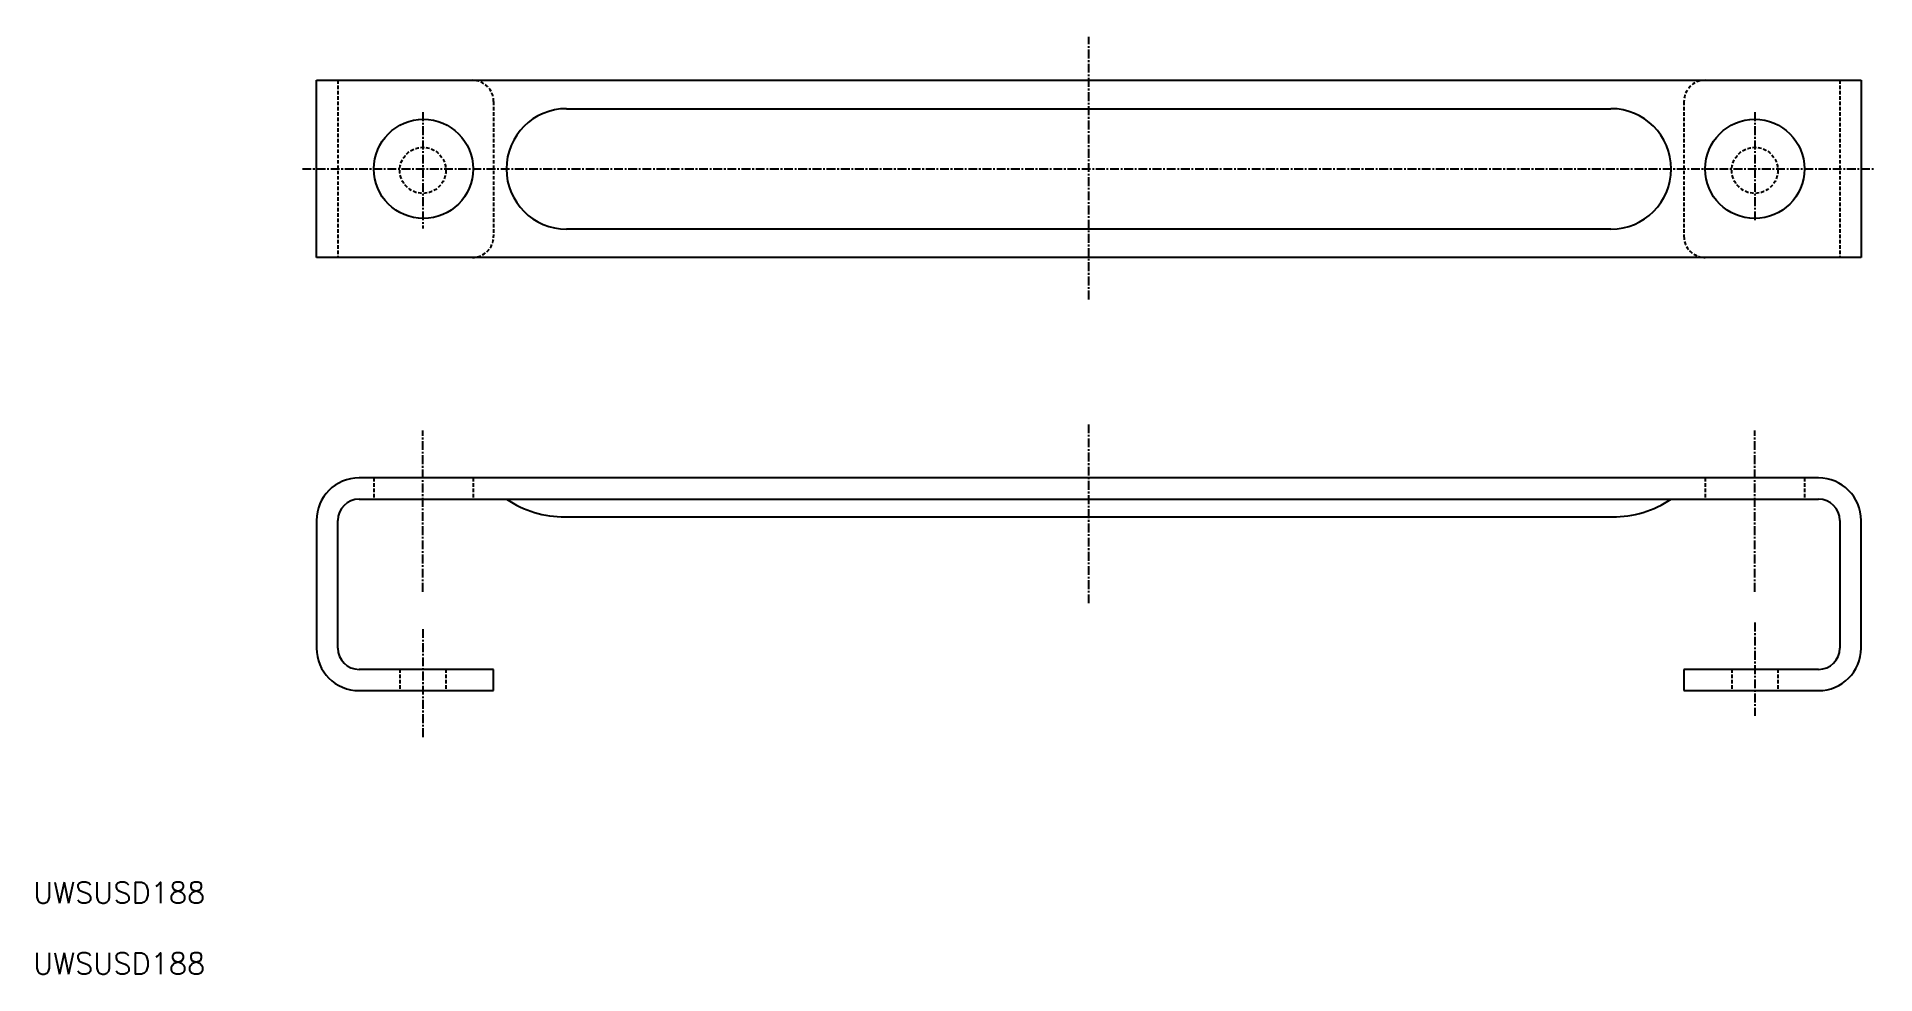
# Model space of a CAD drawing. Extents: x 11 to 270, y 10 to 142.
import ezdxf

# ---------------------------------------------------------------- set-up
doc = ezdxf.new("R2010")
doc.units = 0
doc.linetypes.add('CENTER', pattern=[2, 1.25, -0.25, 0.25, -0.25])
doc.linetypes.add('DASHED', pattern=[0.75, 0.5, -0.25])
doc.layers.get('0').update_dxf_attribs({"linetype": 'CONTINUOUS'})
doc.layers.add('CENTER', color=1, linetype='CENTER')
doc.styles.get("Standard").update_dxf_attribs({"font": 'txt.shx'})

msp = doc.modelspace()

# ---------------------------------------------------------------- linework, layer by layer
at = {"color": 7, "linetype": 'CONTINUOUS'}
for p, q in [((50, 136.08), (268, 136.08)), ((50, 111.08), (50, 136.08)), ((268, 136.08), (268, 111.08)), ((85.3, 132.08), (232.7, 132.08)), ((232.7, 115.08), (85.3, 115.08)), ((268, 111.08), (50, 111.08)), ((262, 80), (56, 80)), ((56, 77), (241.7, 77)), ((58.09, 77), (262, 77)), ((76.3, 77), (262, 77)), ((50, 74), (50, 56)), ((53, 56), (53, 74)), ((85.09, 74.5), (232.91, 74.5)), ((265, 74), (265, 56)), ((268, 56), (268, 74)), ((75, 53), (56, 53)), ((75, 50), (75, 53)), ((262, 53), (243, 53)), ((243, 53), (243, 50)), ((56, 50), (75, 50)), ((243, 50), (262, 50))]:
    msp.add_line(p, q, dxfattribs=at)
at = {"color": 3, "linetype": 'DASHED'}
for p, q in [((53, 136.08), (53, 111.08)), ((265, 136.08), (265, 111.08)), ((75, 133.08), (75, 114.08)), ((243, 133.08), (243, 114.08)), ((58.09, 80), (58.09, 77)), ((72.09, 80), (72.09, 77)), ((246, 80), (246, 77)), ((260, 80), (260, 77)), ((61.75, 53), (61.75, 50)), ((68.25, 53), (68.25, 50)), ((249.75, 53), (249.75, 50)), ((256.25, 53), (256.25, 50))]:
    msp.add_line(p, q, dxfattribs=at)
at = {"color": 7, "linetype": 'CONTINUOUS'}
for centre in [(65.09, 123.58), (253, 123.58)]:
    msp.add_circle(centre, 7, dxfattribs=at)
at = {"color": 3, "linetype": 'DASHED'}
for centre in [(65, 123.38), (253, 123.38)]:
    msp.add_circle(centre, 3.25, dxfattribs=at)
for centre, start, end in [((72, 133.08), 0, 90), ((246, 133.08), 90, 180), ((72, 114.08), 270, 0), ((246, 114.08), 180, 270)]:
    msp.add_arc(centre, 3, start, end, dxfattribs=at)
at = {"color": 7, "linetype": 'CONTINUOUS'}
for centre, radius, start, end in [((85.3, 123.58), 8.5, 90, 270), ((232.7, 123.58), 8.5, 270, 90), ((56, 74), 6, 90, 180), ((262, 74), 6, 0, 90), ((56, 74), 3, 90, 180), ((85.09, 89.5), 15, 236.4427, 270), ((232.91, 89.5), 15, 270, 303.5573), ((262, 74), 3, 0, 90), ((56, 56), 6, 180, 270), ((56, 56), 3, 180, 270), ((262, 56), 3, 270, 0), ((262, 56), 6, 270, 0)]:
    msp.add_arc(centre, radius, start, end, dxfattribs=at)
at = {"layer": 'CENTER', "color": 1, "linetype": 'CENTER'}
for p, q in [((159, 105.16), (159, 142.22)), ((65, 131.59), (65, 115.18)), ((253, 131.59), (253, 116.09)), ((48, 123.58), (270, 123.58)), ((65, 63.94), (65, 86.7)), ((159, 62.32), (159, 87.54)), ((253, 63.94), (253, 86.7)), ((65, 58.68), (65, 43.19)), ((253, 59.59), (253, 46.45))]:
    msp.add_line(p, q, dxfattribs=at)

# ---------------------------------------------------------------- texts
at = {"color": 7, "linetype": 'CONTINUOUS'}
for p in [(10, 20), (10, 10)]:
    msp.add_text('UWSUSD188', height=3, dxfattribs=at).set_placement(p)

doc.saveas('drawing.dxf')
